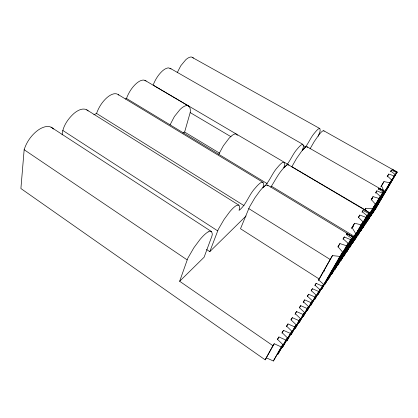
<?xml version="1.0" encoding="UTF-8"?>
<svg xmlns="http://www.w3.org/2000/svg" width="418" height="418" viewBox="0 0 418 418"><rect width="100%" height="100%" fill="white"/><g stroke="black" fill="none" stroke-linecap="round" stroke-linejoin="round"><path stroke-width="0.63" d="M53.452 129.016C51.837 127.004 49.12 126.236 46.623 126.534A20.973 11.422 -53.2 0 0 36.345 131.466C30.676 136.237 26.334 142.632 24.155 149.728L20.9 188.534L265.158 359.83L274.229 343.758L281.293 346.924L282.845 344.62L277.39 339.207L278.947 336.965L285.912 340.08L287.427 337.843L282.019 332.54L283.535 330.361L290.411 333.428L291.879 331.249L286.523 326.056L287.997 323.929L294.784 326.949L296.216 324.833L290.902 319.744L292.339 317.675L299.042 320.648L300.432 318.584L295.171 313.594L296.566 311.582L303.186 314.514L304.544 312.502L299.325 307.611L300.688 305.647L307.225 308.536L308.547 306.577L303.374 301.78L304.701 299.868L311.159 302.71L312.445 300.803L307.324 296.096L308.615 294.23L314.994 297.031L316.248 295.171L311.17 290.552L312.429 288.739L318.73 291.498L319.958 289.684L314.921 285.149L316.149 283.378L322.377 286.1L323.574 284.329L318.579 279.877L330.168 259.474A23.262 1.092 -58.4 0 1 332.462 255.602L339.959 256.427A22.415 0.81 -58.4 0 1 342.629 252.091L337.943 246.704A21.522 1.014 -58.4 0 1 339.923 243.589L346.611 245.789A21.041 0.763 -58.4 0 1 348.178 243.38L343.089 238.788A20.717 0.977 -58.4 0 1 344.338 236.964L350.65 239.686A20.79 0.752 -58.4 0 1 351.58 238.375L346.24 234.383A21.031 0.993 -58.4 0 1 346.867 233.657L352.766 236.901A21.684 0.789 -58.4 0 1 352.944 236.881L328.323 279.261L352.766 236.901M183.011 133.086L184.62 132.046L190.19 112.583C190.681 109.965 190.321 105.315 186.689 105.555A17.702 6.704 -59.3 0 0 180.127 109.411L174.41 116.512L170.079 124.846M62.13 134.909C62.684 126.445 67.878 118.911 74.033 113.377A19.5 10.089 -56 0 1 83.025 109.056L85 109.176L86.735 109.824L238.772 205.092C240.277 206.398 239.362 208.749 239.065 210.411C246.427 204.59 248.794 194.872 255.21 188.105A19.85 4.159 -58.3 0 1 261.307 182.431C264.599 181.109 263.502 186.219 262.833 187.834C269.521 182.41 271.768 173.512 277.625 167.252A18.658 3.668 -58.9 0 1 282.991 162.257C286.043 161.641 284.209 166.463 283.765 167.947C289.883 162.868 292.02 154.67 297.402 148.85A17.634 3.25 -59.3 0 1 302.162 144.419C304.879 144.44 302.669 148.808 302.345 150.297C307.977 145.521 310.015 137.93 314.984 132.485A16.741 2.895 -59.6 0 1 319.232 128.53L319.817 128.54C321.003 130.965 318.934 133.932 318.155 136.252M265.158 359.83L272.897 345.676L179.651 281.267L187.813 258.24L193.931 247.67L200.06 239.425A23.006 5.444 -56.6 0 1 208.154 231.891M93.878 114.788L96.558 113.445C98.7 107.384 102.258 101.752 107.107 97.498A18.293 8.94 -58.1 0 1 115.039 93.689L116.732 93.878L118.189 94.572L263.063 182.379M206.523 249.483L209.784 251.646L218.337 229.304L224.079 219.434L229.602 211.936A21.276 4.75 -57.5 0 1 236.593 205.426L238.772 205.092M125.343 99.019L126.482 98.449C128.582 92.801 131.848 87.493 136.362 83.454A17.274 7.958 -59.6 0 1 143.411 80.068L144.874 80.313L146.107 81.035M347.045 234.315A22.52 1.061 -58.4 0 0 347.264 233.709L352.944 236.881L267.609 185.132L265.9 185.221A19.902 3.997 -58.3 0 0 259.871 190.953L254.86 197.86L249.426 207.135L240.496 228.735L319.18 279.01M177.19 72.716L180.827 65.715L185.796 59.722A15.628 6.385 -61.6 0 1 191.47 56.994L319.817 128.54M218.734 154.299L223.327 145.825L228.959 138.384A18.183 5.225 -59.1 0 1 234.942 133.964L236.452 134.121L237.335 135.369M270.76 187.17C274.595 181.548 277.536 175.126 282.04 169.875A18.7 3.522 -58.8 0 1 287.349 164.823L288.488 164.744L288.885 165.309M310.025 148.886L314.252 141.53L318.991 134.742A16.777 2.78 -59.6 0 1 323.192 130.75L323.757 130.75L397.001 171.986L372.809 213.096L396.598 172.493A17.546 0.522 -58.6 0 1 397.001 171.986M277.395 339.787L278.947 336.965M281.983 333.177L283.535 330.361M286.44 326.74L287.997 323.929M291.095 319.916L292.339 317.675M295.014 314.378L296.566 311.582M299.445 307.878L300.688 305.647M303.154 302.648L304.701 299.868M307.376 296.446L308.615 294.23M311.191 290.944L312.429 288.739M314.916 285.578L316.149 283.378M318.448 280.515L332.462 255.602M266.485 357.902L273.367 361.006L281.293 346.924M282.845 344.62L273.367 361.006M323.976 271.491L324.614 270.362M338.005 246.996L339.923 243.589M285.912 340.08L277.98 354.14L287.427 337.843M343.063 239.227L344.338 236.964M290.411 333.428L282.474 347.452L291.879 331.249M346.224 234.791L346.867 233.657M294.784 326.949L286.852 340.947L296.216 324.833M299.042 320.648L291.111 334.609L300.432 318.584M351.36 228.636L352.003 227.507A21.057 0.925 -58.5 0 1 354.61 223.264L361.178 224.811A20.299 0.69 -58.5 0 1 363.043 221.843L358.388 217.303A19.703 0.867 -58.5 0 1 359.851 215.066L365.959 217.329A19.484 0.664 -58.5 0 1 367.088 215.641L362.14 211.712A19.416 0.857 -58.5 0 1 362.986 210.552L368.739 213.284A19.719 0.669 -58.5 0 1 369.256 212.647L288.174 164.645M352.05 227.763L354.61 223.264M352.609 227.455L353.571 225.762M303.186 314.514L295.265 328.433L304.544 312.502M358.56 217.334L359.851 215.066M362.03 212.234L362.986 210.552M307.225 308.536L299.309 322.419L308.547 306.577M311.159 302.71L303.254 316.551L312.445 300.803M314.994 297.031L307.099 310.825L316.248 295.171M364.846 210.076L365.813 208.383L372.809 208.399A20.012 0.632 -58.6 0 1 375.401 204.167L371.252 199.47A19.16 0.789 -58.6 0 1 373.039 196.632L379.006 198.419A18.674 0.59 -58.6 0 1 380.364 196.298L375.792 192.405A18.34 0.758 -58.6 0 1 376.848 190.848L382.449 193.153A18.345 0.58 -58.6 0 1 383.201 192.076L378.384 188.727A18.507 0.763 -58.6 0 1 378.86 188.178L384.095 190.963A19.014 0.601 -58.6 0 1 384.179 191.026L360.473 231.447L384.095 190.963L306.995 146.718L306.31 146.802A17.671 3.119 -59.3 0 0 301.603 151.274L296.503 158.542L291.848 166.719L364.998 209.763L365.813 208.383M318.73 291.498L310.856 305.245L319.958 289.684M371.111 200.003L373.039 196.632M371.942 199.125L372.584 198.007M375.557 193.1L376.848 190.848M322.377 286.1L314.519 299.795L323.574 284.329M378.212 189.302L378.86 188.178M339.959 256.427L318.093 294.481L342.629 252.091M346.611 245.789L321.583 289.287L348.178 243.38M380.751 186.987L381.388 185.874A19.019 0.731 -58.7 0 1 383.99 181.616L389.931 182.765A18.272 0.543 -58.6 0 1 391.656 180.012L387.476 176.062A17.692 0.684 -58.7 0 1 388.771 174.06L394.247 175.962A17.436 0.517 -58.6 0 1 395.219 174.484L390.741 171.124A17.331 0.669 -58.7 0 1 391.452 170.142L396.598 172.493M381.404 186.104L383.985 181.616M350.65 239.686L324.995 284.214L351.58 238.375M387.152 176.866L388.771 174.06M390.48 171.819L391.452 170.142M351.616 239.733L331.578 274.422L351.423 240.345L350.723 241.369A23.497 0.852 -58.4 0 0 351.616 239.733L351.198 239.268M355.749 233.662A21.919 0.742 -58.5 0 0 354.177 236.295L334.761 269.688L355.749 233.662L352.003 227.507M361.178 224.811L337.875 265.059L363.043 221.843M365.959 217.329L340.916 260.534L367.088 215.641M368.739 213.284L343.894 256.109L369.256 212.647M369.47 212.752L346.804 251.777L368.932 213.917A21.052 0.716 -58.5 0 0 369.47 212.752L366.529 210.834M372.809 208.399L352.442 243.391L375.401 204.172M379.006 198.419L355.175 239.326L380.364 196.298M382.449 193.153L357.85 235.344L383.201 192.076M383.06 193.346L363.038 227.632L381.869 195.582L381.597 195.985A20.639 0.653 -58.6 0 0 383.06 193.346L382.261 192.594M384.294 192.024L365.557 223.886L384.294 192.024L382.235 187.332A34.454 27.4 55.8 0 0 381.388 185.874M389.931 182.765L368.023 220.218L391.656 180.012M394.247 175.962L370.437 216.623L395.219 174.484M392.288 169.165A17.911 0.69 -58.7 0 1 392.371 169.253L397.1 172.174L375.134 209.637L375.902 208.504M272.897 345.676L274.229 343.758M179.651 281.267L204.094 257.237L211.853 236.264C213.211 233.605 211.362 229.304 208.154 231.896M209.784 251.646L246.082 215.96M171.046 68.944L168.731 67.909A16.401 7.111 -60.7 0 0 162.424 70.94C158.213 74.785 155.188 79.801 153.134 85.094L287.657 164.253M395.977 172.911L396.63 173.156A18.617 0.554 -58.6 0 0 397.1 172.174M368.018 213.567L368.932 213.917M351.695 236.531L353.492 237.299M379.377 188.534L379.696 188.69M380.014 188.852L384.179 191.026M306.995 146.718L307.512 147.481M170.001 68.202L302.862 144.351M302.993 145.386L305.814 147.005M144.874 80.313L189.014 106.287M190.19 112.583L231.029 136.743M184.62 132.046L219.669 153.234M126.482 98.449L267.227 183.659M271.632 186.323L354.177 236.295M96.558 113.445L244.07 205.656M248.71 208.556L330.168 259.474M366.33 210.756L364.057 209.319A20.184 0.888 -58.5 0 1 364.209 209.371M62.721 130.4L217.606 230.799M51.017 127.145L211.686 231.718M24.155 149.728L187.06 259.813M192.573 57.318L193.466 58.071M86.735 109.824L88.146 110.979M118.189 94.572L118.811 95.1M323.757 130.75L324.07 131.2M267.609 185.132L267.99 185.869M378.907 188.758A19.698 0.815 -58.6 0 1 378.745 189.124M368.039 215.913L349.652 247.54L368.953 214.575L368.039 215.913"/></g></svg>
